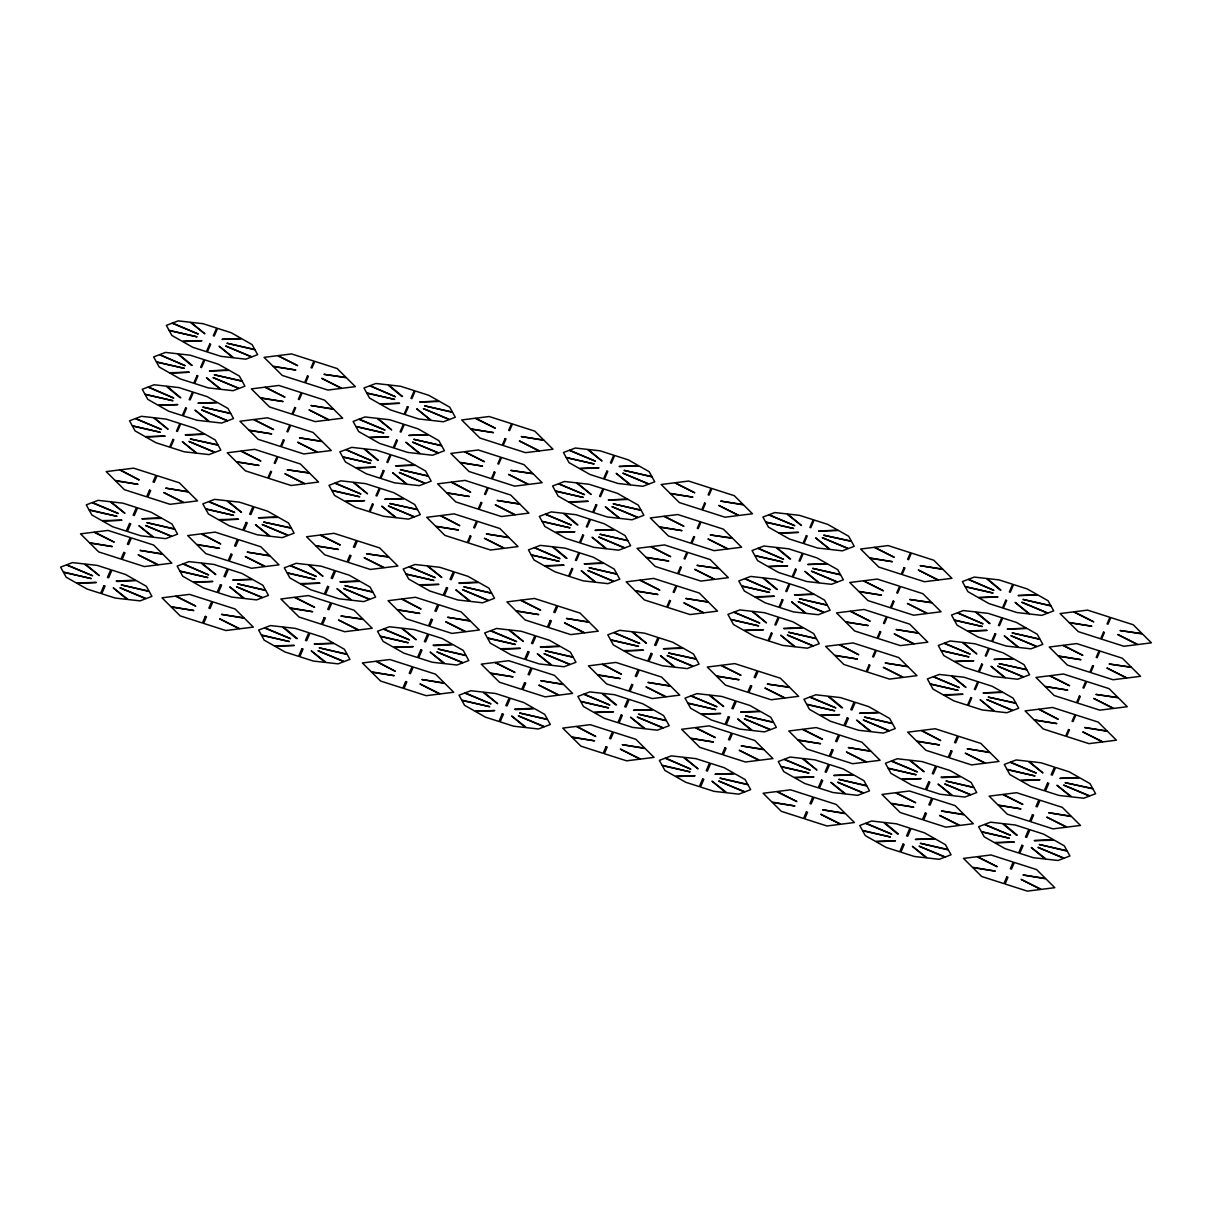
<?xml version="1.0" encoding="UTF-8"?>
<svg xmlns="http://www.w3.org/2000/svg" width="1212" height="1212" viewBox="0 0 1212 1212"><rect width="100%" height="100%" fill="white"/><g stroke="black" fill="none" stroke-linecap="round" stroke-linejoin="round"><path stroke-width="1.5" d="M129.563 523.448L126.245 531.114L112.716 526.781L102.717 521.115L121.973 520.221L101.853 520.63L91.839 514.948L89.173 510.116L117.019 516.342L88.946 509.691L86.279 504.859L91.96 502.692L118.246 513.479L92.445 502.51L98.142 500.344L110.019 501.692L124.942 513.327L111.034 501.813L122.912 503.147L136.441 507.495L133.123 515.161L134.29 515.539L137.607 507.858L151.136 512.206L161.135 517.872L141.88 518.766L161.999 518.357L172.013 524.038L174.679 528.871L146.834 522.645L174.907 529.296L177.573 534.128L171.892 536.295L145.607 525.508L171.392 536.477L165.711 538.643L153.833 537.295L138.91 525.66L152.818 537.174L140.94 535.825L127.411 531.492L130.714 523.826L129.563 523.448M103.884 585.699L100.566 593.365L87.052 589.032L77.038 583.366L96.293 582.472L76.174 582.881L66.175 577.2L63.494 572.367L91.339 578.594L63.266 571.943L60.6 567.11L66.296 564.943L92.582 575.73L66.781 564.762L72.462 562.595L84.34 563.944L99.263 575.579L85.37 564.065L97.248 565.398L110.762 569.746L107.459 577.412L108.626 577.791L111.928 570.11L125.457 574.443L135.471 580.124L116.216 581.018L117.079 581.502L136.335 580.609L146.334 586.275L149 591.123L121.17 584.896L149.243 591.532L151.909 596.38L146.213 598.546L119.927 587.759L145.728 598.728L140.031 600.879L128.154 599.546L113.246 587.896L127.139 599.425L115.261 598.077L101.732 593.744L105.05 586.063L103.884 585.699M209.752 344.026L206.449 351.692L192.784 347.314L182.694 341.587L201.95 340.693L182.012 341.208L171.907 335.482L169.21 330.603L197.056 336.83L169.044 330.27L166.347 325.392L172.089 323.21L198.268 334.027L172.468 323.059L178.209 320.877L190.193 322.24L204.904 333.845L190.996 322.331L202.98 323.68L216.63 328.058L213.327 335.739L214.236 336.027L217.554 328.361L231.204 332.739L241.309 338.451L222.054 339.345L241.976 338.845L252.081 344.572L254.778 349.45L226.932 343.223L254.959 349.783L257.641 354.661L251.899 356.843L225.72 346.011L251.52 356.995L245.778 359.176L233.795 357.813L219.099 346.193L232.992 357.722L221.008 356.358L207.358 351.98L210.661 344.314L209.752 344.026M197.056 375.553L193.753 383.234L180.088 378.856L169.998 373.129L189.254 372.235L169.316 372.751L159.211 367.024L156.53 362.13L184.36 368.357L156.348 361.812L153.651 356.919L159.393 354.737L185.194 365.721L159.772 354.601L165.514 352.419L177.497 353.768L191.405 365.297L192.208 365.388L178.3 353.859L190.284 355.222L203.934 359.6L200.631 367.281L201.54 367.569L204.858 359.888L218.508 364.267L228.613 369.993L209.358 370.887L229.28 370.372L239.385 376.099L242.082 380.992L214.236 374.766L242.264 381.31L244.945 386.204L239.203 388.385L213.024 377.553L238.825 388.522L233.083 390.703L221.099 389.355L206.404 377.735L220.296 389.264L208.312 387.901L194.662 383.522L197.965 375.856L197.056 375.553M149.485 490.193L146.637 496.814L124.397 489.678L115.534 480.876L138.016 484.315L115.064 480.406L106.201 471.604L119.594 469.923L139.228 479.982L120.291 469.832L133.668 468.165L155.924 475.286L153.06 481.906L154.227 482.285L157.075 475.665L179.331 482.8L188.193 491.602L165.696 488.163L188.648 492.072L197.511 500.874L184.133 502.556L163.787 492.572L183.421 502.647L170.044 504.313L147.803 497.178L150.652 490.572L149.485 490.193M185.633 407.899L182.33 415.58L168.68 411.201L158.575 405.475L177.831 404.581L157.893 405.096L147.803 399.369L145.107 394.491L172.952 400.717L144.925 394.158L142.228 389.279L147.97 387.098L173.77 398.066L148.349 386.946L154.106 384.765L166.089 386.128L179.982 397.642L180.785 397.733L166.892 386.219L178.876 387.567L192.526 391.946L189.208 399.627L190.117 399.915L193.435 392.249L207.085 396.612L217.19 402.339L197.935 403.232L217.857 402.732L227.962 408.444L230.659 413.337L202.813 407.111L230.841 413.656L233.537 418.549L227.795 420.731L201.616 409.898L227.401 420.867L221.66 423.049L209.676 421.7L194.98 410.08L208.873 421.609L196.889 420.246L183.239 415.867L186.557 408.202L185.633 407.899M123.821 552.445L120.958 559.065L98.717 551.93L89.855 543.127L112.337 546.567L89.385 542.658L80.537 533.856L93.915 532.174L114.246 542.143L94.612 532.083L108.004 530.417L130.245 537.537L127.381 544.158L128.548 544.536L131.411 537.916L153.651 545.052L162.514 553.854L140.031 550.415L162.984 554.323L171.831 563.125L158.454 564.807L138.123 554.823L157.757 564.883L144.364 566.565L122.124 559.429L124.972 552.823L123.821 552.445M172.937 439.441L169.635 447.122L155.984 442.744L145.879 437.017L165.135 436.123L145.198 436.638L135.108 430.911L132.411 426.018L160.257 432.245L132.229 425.7L129.532 420.806L135.274 418.625L161.454 429.457L135.668 418.488L141.41 416.307L153.394 417.655L168.089 429.275L154.197 417.746L166.18 419.11L179.831 423.488L176.513 431.154L177.437 431.457L180.739 423.776L194.39 428.154L204.495 433.881L185.239 434.775L185.921 435.153L205.161 434.26L215.266 439.986L217.963 444.865L190.299 438.971L218.145 445.198L220.842 450.091L215.1 452.258L188.921 441.441L214.706 452.409L208.964 454.591L196.98 453.227L182.285 441.622L196.177 453.137L184.194 451.788L170.544 447.41L173.861 439.729L172.937 439.441M307.469 375.993L304.621 382.598L282.245 375.432L273.336 366.569L295.819 370.024L272.973 366.206L264.065 357.358L277.518 355.677L297.697 365.66L278.063 355.601L291.531 353.919L313.893 361.085L311.045 367.706L311.954 367.993L314.817 361.373L337.178 368.554L346.087 377.417L323.968 374.326L346.45 377.765L355.358 386.628L341.905 388.31L321.725 378.326L341.36 388.385L327.891 390.067L305.53 382.901L308.378 376.281L307.469 375.993M230.977 554.157L228.114 560.777L205.873 553.642L197.011 544.839L219.508 548.278L196.556 544.37L187.693 535.568L201.071 533.886L220.705 543.946L201.768 533.795L215.16 532.129L237.4 539.249L234.552 545.87L235.719 546.248L238.567 539.628L260.807 546.763L269.67 555.566L247.187 552.127L270.14 556.035L279.002 564.837L265.61 566.519L245.278 556.535L264.913 566.595L251.52 568.276L229.28 561.141L232.143 554.535L230.977 554.157M294.774 407.52L291.925 414.14L269.549 406.974L260.641 398.112L283.123 401.551L260.277 397.748L251.369 388.885L264.822 387.204L285.002 397.203L265.367 387.143L278.836 385.446L301.197 392.627L298.349 399.248L299.258 399.536L302.121 392.915L324.483 400.096L333.391 408.944L310.908 405.505L333.755 409.308L342.663 418.17L329.209 419.852L309.03 409.853L328.664 419.928L315.196 421.609L292.834 414.428L295.683 407.823L294.774 407.52M205.298 616.408L202.449 623.029L180.209 615.893L171.346 607.076L193.829 610.53L170.877 606.621L162.014 597.819L175.407 596.137L195.738 606.106L176.104 596.046L189.481 594.38L211.736 601.5L208.873 608.121L210.04 608.5L212.888 601.879L235.143 609.015L243.991 617.817L221.508 614.378L244.46 618.287L253.323 627.089L239.946 628.77L219.599 618.787L239.234 628.846L225.856 630.528L203.616 623.392L206.464 616.772L205.298 616.408M246.112 522.463L242.794 530.129L229.265 525.796L219.266 520.115L238.522 519.221L218.402 519.63L208.388 513.964L205.722 509.116L233.568 515.342L205.495 508.707L202.828 503.859L208.509 501.707L234.795 512.494L208.994 501.51L214.691 499.359L226.568 500.707L241.491 512.343L227.583 500.814L239.461 502.162L252.99 506.495L249.672 514.176L250.839 514.539L254.156 506.874L267.685 511.206L277.684 516.888L258.429 517.782L278.548 517.372L288.562 523.039L291.228 527.887L263.61 522.069L291.456 528.296L294.122 533.144L288.441 535.295L262.156 524.508L287.941 535.492L282.26 537.643L270.382 536.295L255.459 524.66L269.367 536.189L257.489 534.84L243.96 530.508L247.263 522.827L246.112 522.463M220.432 584.699L217.115 592.38L203.601 588.047L193.587 582.366L212.842 581.472L192.723 581.881L182.724 576.215L180.043 571.367L207.888 577.594L179.815 570.958L177.149 566.11L182.845 563.959L208.631 574.927L183.33 563.762L189.011 561.611L200.889 562.959L215.812 574.594L201.919 563.065L213.797 564.413L227.311 568.746L224.008 576.427L225.174 576.791L228.477 569.125L242.006 573.458L252.02 579.124L232.765 580.018L252.869 579.624L262.883 585.29L265.549 590.138L237.703 583.896L265.792 590.547L268.458 595.395L262.762 597.546L236.476 586.76L262.277 597.728L256.58 599.895L244.703 598.546L229.795 586.911L243.688 598.44L231.81 597.092L218.281 592.759L221.599 585.078L220.432 584.699M283.35 439.865L280.502 446.486L258.126 439.32L249.217 430.457L271.715 433.896L248.854 430.093L239.946 421.246L253.399 419.549L273.594 429.548L253.959 419.488L267.413 417.807L289.789 424.973L286.926 431.593L287.835 431.881L290.698 425.26L313.06 432.442L321.983 441.289L299.485 437.85L322.347 441.653L331.255 450.516L317.786 452.197L297.607 442.213L317.241 452.273L303.788 453.955L281.411 446.789L284.275 440.168L283.35 439.865M270.655 471.407L267.807 478.028L245.43 470.862L236.522 461.999L259.02 465.438L236.158 461.636L227.25 452.773L240.703 451.091L260.898 461.09L241.264 451.015L254.717 449.334L277.094 456.515L274.23 463.12L275.139 463.423L278.002 456.803L300.364 463.969L309.287 472.832L287.153 469.756L309.651 473.195L318.559 482.058L305.091 483.739L284.911 473.74L304.545 483.8L291.092 485.497L268.716 478.316L271.579 471.695L270.655 471.407M327.588 586.411L324.286 594.092L310.757 589.759L300.743 584.078L319.998 583.184L299.879 583.593L289.88 577.927L287.214 573.079L315.044 579.306L286.971 572.67L284.305 567.822L290.001 565.671L316.287 576.457L290.486 565.474L296.183 563.322L308.045 564.671L322.968 576.306L309.075 564.777L320.953 566.125L334.482 570.458L331.164 578.139L332.33 578.503L335.633 570.837L349.162 575.17L359.176 580.836L339.921 581.73L340.784 582.23L360.04 581.336L370.039 587.002L372.72 591.85L344.875 585.623L372.948 592.259L375.614 597.107L369.918 599.258L343.632 588.471L369.433 599.44L363.736 601.606L351.874 600.258L336.951 588.623L350.844 600.152L338.966 598.804L325.437 594.471L328.755 586.79L327.588 586.411M301.924 648.662L298.606 656.343L285.078 652.011L275.079 646.329L294.334 645.435L274.215 645.844L264.201 640.178L261.534 635.33L289.38 641.557L261.307 634.921L258.641 630.073L264.322 627.922L290.607 638.694L264.807 627.725L270.503 625.574L282.381 626.907L296.273 638.436L297.304 638.557L283.396 627.028L295.274 628.377L308.802 632.709L305.485 640.39L306.651 640.754L309.969 633.088L323.498 637.421L333.497 643.087L314.241 643.981L334.36 643.587L344.375 649.253L347.041 654.101L319.195 647.859L347.268 654.51L349.935 659.358L344.253 661.51L317.968 650.723L343.753 661.691L338.072 663.858L326.195 662.51L311.272 650.874L325.18 662.403L313.302 661.055L299.773 656.722L303.076 649.041L301.924 648.662M407.399 406.626L404.081 414.292L390.431 409.914L380.326 404.187L399.581 403.293L379.659 403.808L369.554 398.081L366.857 393.203L394.703 399.43L366.675 392.87L363.979 387.992L369.721 385.81L395.521 396.778L370.115 385.658L375.856 383.477L387.84 384.84L401.733 396.354L402.535 396.445L388.643 384.931L400.627 386.28L414.277 390.658L410.959 398.339L411.883 398.627L415.186 390.961L428.836 395.339L438.941 401.051L419.685 401.945L439.623 401.445L449.713 407.156L452.409 412.05L424.564 405.823L452.591 412.383L455.288 417.261L449.546 419.443L423.367 408.611L449.167 419.594L443.41 421.761L431.427 420.412L416.731 408.792L430.624 420.322L418.64 418.958L404.99 414.58L408.308 406.914L407.399 406.626M383.28 470.498L379.962 478.179L366.312 473.801L356.222 468.074L375.462 467.181L355.54 467.696L345.435 461.969L342.738 457.091L370.584 463.317L342.557 456.757L339.875 451.879L345.617 449.697L371.402 460.666L345.996 449.546L351.738 447.364L363.721 448.728L377.614 460.242L378.417 460.333L364.524 448.819L376.508 450.167L390.158 454.545L386.855 462.226L387.764 462.514L391.082 454.833L404.732 459.212L414.822 464.938L395.567 465.832L415.504 465.317L425.609 471.044L428.306 475.937L400.46 469.711L428.472 476.255L431.169 481.149L425.427 483.33L399.248 472.498L425.048 483.467L419.307 485.648L407.323 484.3L392.612 472.68L406.52 484.209L394.536 482.846L380.886 478.467L384.189 470.801L383.28 470.498M396.521 440.092L393.218 447.758L379.568 443.395L369.463 437.668L388.719 436.774L368.781 437.274L358.676 431.563L355.995 426.669L383.825 432.896L355.813 426.351L353.116 421.458L358.858 419.276L385.037 430.108L359.237 419.14L364.979 416.958L376.962 418.307L391.673 429.927L377.765 418.398L389.749 419.761L403.399 424.139L400.096 431.805L401.005 432.108L404.323 424.427L417.973 428.806L428.078 434.532L408.823 435.426L428.745 434.911L438.85 440.638L441.547 445.516L413.701 439.289L441.729 445.849L444.425 450.728L438.668 452.909L412.489 442.092L438.289 453.061L432.548 455.242L420.564 453.879L405.868 442.274L419.761 453.788L407.777 452.44L394.127 448.061L397.43 440.38L396.521 440.092M349.859 555.338L346.996 561.959L324.755 554.823L315.893 546.021L338.39 549.46L315.438 545.552L306.575 536.749L319.953 535.068L340.284 545.052L320.65 534.992L334.042 533.31L356.283 540.446L353.434 547.051L354.601 547.43L357.449 540.81L379.689 547.945L388.552 556.747L366.524 553.778L389.022 557.217L397.884 566.019L384.492 567.701L364.161 557.732L383.795 567.792L370.402 569.458L348.162 562.338L351.025 555.717L349.859 555.338M372.402 503.98L369.099 511.646L355.449 507.267L345.344 501.556L364.6 500.662L344.662 501.162L334.573 495.435L331.876 490.557L359.722 496.784L331.694 490.224L328.997 485.345L334.739 483.164L360.918 493.996L335.133 483.012L340.875 480.831L352.859 482.194L367.554 493.814L353.662 482.285L365.645 483.649L379.295 488.027L375.978 495.693L376.902 495.981L380.204 488.315L393.855 492.693L403.96 498.42L384.704 499.314L404.641 498.799L414.731 504.525L417.428 509.404L389.764 503.51L417.61 509.737L420.306 514.615L414.565 516.797L388.385 505.98L414.171 516.948L408.429 519.13L396.445 517.766L381.75 506.161L395.642 517.675L383.659 516.327L370.008 511.949L373.326 504.268L372.402 503.98M324.18 617.59L321.331 624.21L299.091 617.075L290.229 608.272L312.711 611.712L289.759 607.803L280.896 599.001L294.289 597.319L314.62 607.303L294.986 597.228L308.363 595.562L330.618 602.697L327.755 609.303L328.922 609.681L331.77 603.061L354.025 610.197L362.873 618.999L340.86 616.014L363.342 619.468L372.205 628.27L358.828 629.952L338.481 619.983L358.116 630.043L344.738 631.71L322.498 624.589L325.346 617.968L324.18 617.59M505.101 438.592L502.253 445.198L479.891 438.032L470.968 429.169L493.466 432.623L470.604 428.806L461.696 419.958L475.165 418.261L495.344 428.26L475.71 418.201L489.163 416.519L511.54 423.685L508.676 430.305L509.601 430.593L512.449 423.973L534.825 431.154L543.733 440.017L521.236 436.562L544.097 440.365L553.005 449.228L539.552 450.909L519.357 440.926L538.992 450.985L525.538 452.667L503.162 445.501L506.025 438.88L505.101 438.592M480.997 502.465L478.134 509.085L455.773 501.919L446.864 493.057L469.347 496.496L446.501 492.693L437.593 483.846L451.046 482.149L470.68 492.208L451.591 482.088L465.06 480.391L487.421 487.572L484.573 494.193L485.482 494.481L488.33 487.86L510.707 495.041L519.615 503.889L497.132 500.45L519.978 504.253L528.886 513.115L515.433 514.797L495.253 504.813L514.888 514.873L501.42 516.554L479.058 509.388L481.906 502.768L480.997 502.465M494.238 472.059L491.39 478.679L469.014 471.498L460.105 462.651L482.588 466.09L459.742 462.287L450.834 453.424L464.287 451.743L484.467 461.727L464.832 451.667L478.301 449.985L500.662 457.151L497.814 463.772L498.723 464.075L501.586 457.454L523.948 464.62L532.856 473.483L510.737 470.392L533.219 473.847L542.128 482.694L528.674 484.391L508.495 474.392L528.129 484.452L514.661 486.148L492.299 478.967L495.147 472.347L494.238 472.059M431.336 619.302L428.487 625.922L406.247 618.787L397.385 609.984L419.867 613.423L396.915 609.515L388.052 600.713L401.445 599.031L421.079 609.091L402.142 598.94L415.519 597.274L437.774 604.409L434.911 611.015L436.078 611.393L438.941 604.773L461.181 611.908L470.044 620.711L447.546 617.272L470.498 621.18L479.361 629.982L465.984 631.664L445.652 621.695L465.272 631.755L451.894 633.422L429.654 626.301L432.502 619.68L431.336 619.302M405.672 681.553L402.808 688.174L380.568 681.038L371.705 672.236L394.203 675.675L371.251 671.766L362.388 662.964L375.765 661.282L395.4 671.342L376.462 661.191L389.855 659.525L412.095 666.645L409.247 673.266L410.398 673.645L413.262 667.024L435.502 674.16L444.365 682.962L421.882 679.523L444.834 683.432L453.697 692.234L440.304 693.915L419.973 683.932L439.608 694.006L426.215 695.673L403.975 688.537L406.838 681.932L405.672 681.553M446.47 587.608L443.168 595.274L429.639 590.941L419.625 585.275L438.88 584.381L418.761 584.775L408.762 579.109L406.096 574.276L433.926 580.503L405.853 573.852L403.187 569.019L408.883 566.852L435.169 577.639L409.368 566.671L415.065 564.504L426.927 565.852L441.85 577.488L427.957 565.959L439.835 567.307L453.364 571.64L450.046 579.321L451.212 579.7L454.515 572.019L468.044 576.351L478.058 582.033L458.803 582.927L459.666 583.411L478.922 582.517L488.921 588.184L491.602 593.032L463.757 586.805L491.83 593.441L494.496 598.289L488.8 600.44L462.514 589.668L488.315 600.637L482.618 602.788L470.756 601.455L455.833 589.805L469.726 601.334L457.848 599.985L444.334 595.653L447.637 587.971L446.47 587.608M420.806 649.859L417.489 657.525L403.96 653.192L393.961 647.526L413.216 646.632L393.097 647.026L383.083 641.36L380.416 636.512L408.262 642.754L380.189 636.103L377.523 631.255L383.204 629.104L409.489 639.891L383.689 628.922L389.385 626.755L401.263 628.104L416.186 639.739L402.278 628.21L414.156 629.558L427.685 633.891L424.367 641.572L425.533 641.951L428.851 634.27L442.38 638.603L452.379 644.284L433.123 645.178L433.987 645.663L453.243 644.769L463.257 650.435L465.923 655.283L438.077 649.056L466.15 655.692L468.817 660.54L463.135 662.691L436.85 651.904L462.636 662.888L456.954 665.04L445.077 663.691L430.154 652.056L444.062 663.585L432.184 662.237L418.655 657.904L421.958 650.223L420.806 649.859M470.12 535.946L467.271 542.567L444.895 535.386L435.987 526.538L458.484 529.977L435.623 526.175L426.715 517.312L440.183 515.63L459.802 525.69L440.729 515.554L454.182 513.873L476.558 521.039L473.695 527.659L474.619 527.947L477.467 521.342L499.844 528.508L508.752 537.37L486.254 533.916L509.116 537.734L518.024 546.582L504.556 548.278L484.376 538.279L504.01 548.339L490.557 550.021L468.18 542.855L471.044 536.234L470.12 535.946M527.962 651.571L524.644 659.237L511.116 654.904L501.117 649.238L520.372 648.344L500.253 648.738L490.239 643.072L487.572 638.224L515.418 644.466L487.345 637.815L484.679 632.967L490.36 630.816L516.645 641.602L490.86 630.634L496.541 628.467L508.419 629.816L523.342 641.451L509.449 629.922L521.312 631.27L534.84 635.603L531.538 643.284L532.689 643.663L536.007 635.982L549.536 640.315L559.535 645.996L540.279 646.89L541.143 647.375L560.398 646.481L570.413 652.147L573.079 656.995L545.233 650.768L573.306 657.404L575.973 662.252L570.291 664.403L544.006 653.616L569.807 664.6L564.11 666.751L552.233 665.403L537.31 653.768L551.218 665.297L539.34 663.949L525.811 659.616L529.129 651.935L527.962 651.571M502.283 713.823L498.98 721.488L485.451 717.156L475.437 711.474L494.693 710.58L474.574 710.99L464.575 705.323L461.908 700.475L489.739 706.702L461.666 700.066L459 695.218L464.696 693.067L490.981 703.854L465.181 692.87L470.877 690.719L482.74 692.067L497.662 703.702L483.77 692.173L495.647 693.522L509.176 697.854L505.858 705.535L507.025 705.914L510.328 698.233L523.857 702.566L533.871 708.247L514.615 709.141L515.479 709.626L534.734 708.732L544.733 714.398L547.415 719.246L519.569 713.02L547.642 719.655L550.309 724.503L544.612 726.655L518.327 715.868L544.127 726.852L538.431 729.003L526.569 727.654L511.646 716.019L525.538 727.548L513.661 726.2L500.132 721.867L503.45 714.186L502.283 713.823M606.864 471.15L603.546 478.831L589.896 474.453L579.79 468.726L599.046 467.832L579.124 468.347L569.019 462.62L566.322 457.727L594.168 463.969L566.14 457.409L563.444 452.515L569.185 450.334L595.365 461.166L569.579 450.197L575.321 448.016L587.305 449.379L602 460.984L588.108 449.47L600.091 450.819L613.742 455.197L610.424 462.878L611.348 463.166L614.651 455.485L628.301 459.863L638.406 465.59L619.15 466.484L639.088 465.969L649.178 471.695L651.874 476.589L624.028 470.362L652.056 476.907L654.753 481.8L649.011 483.982L622.832 473.15L648.632 484.118L642.89 486.3L630.891 484.952L616.196 473.331L630.088 484.861L618.105 483.497L604.455 479.119L607.773 471.453L606.864 471.15M582.745 535.037L579.427 542.718L565.777 538.34L555.687 532.613L574.927 531.72L555.005 532.235L544.9 526.508L542.203 521.615L570.049 527.841L542.022 521.296L539.34 516.403L545.082 514.221L571.261 525.054L545.461 514.085L551.202 511.903L563.186 513.252L577.079 524.781L577.882 524.872L563.989 513.343L575.973 514.706L589.623 519.084L586.32 526.75L587.229 527.053L590.547 519.372L604.197 523.751L614.287 529.477L595.031 530.371L614.969 529.856L625.074 535.583L627.771 540.476L599.925 534.234L627.937 540.794L630.634 545.688L624.892 547.854L598.713 537.037L624.513 548.006L618.771 550.187L606.788 548.824L592.077 537.219L605.985 548.733L594.001 547.385L580.351 543.006L583.654 535.325L582.745 535.037M595.986 504.631L592.683 512.297L579.033 507.919L568.928 502.192L588.184 501.298L568.246 501.813L558.141 496.087L555.46 491.208L583.29 497.435L555.278 490.875L552.581 485.997L558.323 483.815L584.502 494.632L558.702 483.664L564.444 481.482L576.427 482.846L591.138 494.466L577.23 482.937L589.214 484.3L602.879 488.663L599.561 496.344L600.47 496.632L603.788 488.966L617.438 493.345L627.543 499.071L608.288 499.965L628.21 499.45L638.315 505.177L641.012 510.055L613.166 503.828L641.193 510.388L643.89 515.267L638.148 517.448L611.954 506.631L637.754 517.6L632.013 519.781L620.029 518.418L605.333 506.798L619.226 518.327L607.242 516.963L593.592 512.6L596.895 504.919L595.986 504.631M571.867 568.504L568.564 576.185L554.914 571.806L544.809 566.08L564.065 565.186L544.143 565.701L534.037 559.974L531.341 555.096L559.187 561.323L531.159 554.763L528.462 549.884L534.204 547.703L560.005 558.671L534.598 547.551L540.34 545.37L552.324 546.733L566.216 558.247L567.019 558.338L553.126 546.824L565.11 548.172L578.76 552.551L575.442 560.232L576.367 560.52L579.669 552.854L593.319 557.217L603.424 562.944L584.169 563.838L604.106 563.338L614.196 569.049L616.893 573.943L589.047 567.716L617.075 574.276L619.771 579.154L614.029 581.336L587.85 570.504L613.636 581.487L607.894 583.654L595.91 582.305L581.215 570.685L595.107 582.214L583.123 580.851L569.473 576.473L572.791 568.807L571.867 568.504M550.218 620.483L547.37 627.104L525.129 619.968L516.267 611.166L538.749 614.605L515.797 610.712L506.934 601.894L520.327 600.213L540.658 610.197L521.024 600.137L534.401 598.455L556.656 605.591L553.793 612.212L554.96 612.575L557.823 605.955L580.063 613.09L588.926 621.907L566.428 618.453L589.38 622.362L598.243 631.164L584.866 632.846L564.534 622.877L584.154 632.937L570.776 634.618L548.536 627.483L551.384 620.862L550.218 620.483M524.554 682.735L521.69 689.355L499.45 682.22L490.587 673.417L513.085 676.857L490.133 672.948L481.27 664.146L494.647 662.464L514.979 672.448L495.344 662.388L508.737 660.707L530.977 667.842L528.129 674.463L529.296 674.826L532.144 668.206L554.384 675.342L563.247 684.159L540.764 680.705L563.716 684.613L572.579 693.415L559.187 695.097L538.855 685.128L558.49 695.188L545.097 696.855L522.857 689.734L525.72 683.113L524.554 682.735M704.581 503.116L701.718 509.737L679.356 502.571L670.433 493.708L692.931 497.147L670.069 493.345L661.161 484.482L674.63 482.8L694.809 492.799L675.175 482.74L688.628 481.043L711.005 488.224L708.141 494.844L709.065 495.132L711.914 488.512L734.29 495.693L743.198 504.54L720.701 501.101L743.562 504.904L752.47 513.767L739.017 515.448L718.822 505.449L738.456 515.524L725.003 517.206L702.627 510.025L705.49 503.419L704.581 503.116M680.462 567.004L677.599 573.624L655.237 566.458L646.329 557.596L668.812 561.035L645.966 557.232L637.058 548.369L650.511 546.688L670.69 556.687L651.056 546.612L664.524 544.93L686.886 552.111L684.038 558.717L684.947 559.02L687.795 552.399L710.171 559.565L719.08 568.428L696.961 565.353L719.443 568.792L728.351 577.654L714.898 579.336L694.718 569.337L714.353 579.397L700.884 581.093L678.523 573.912L681.371 567.292L680.462 567.004M693.703 536.598L690.855 543.218L668.479 536.037L659.57 527.175L682.053 530.629L659.207 526.826L650.299 517.963L663.752 516.282L683.932 526.266L664.297 516.206L677.766 514.524L700.127 521.69L697.279 528.311L698.188 528.599L701.051 521.993L723.412 529.159L732.321 538.022L710.202 534.931L732.684 538.386L741.608 547.233L728.139 548.915L707.959 538.931L727.594 548.991L714.126 550.672L691.764 543.506L694.612 536.886L693.703 536.598M631.71 684.447L628.861 691.067L606.606 683.932L597.743 675.129L620.241 678.568L597.289 674.66L588.426 665.858L601.803 664.176L621.438 674.251L602.515 664.1L615.893 662.419L638.133 669.554L635.285 676.175L636.452 676.538L639.3 669.918L661.54 677.053L670.403 685.871L647.92 682.417L670.872 686.325L679.735 695.127L666.342 696.809L646.011 686.84L665.646 696.9L652.268 698.567L630.013 691.446L632.876 684.825L631.71 684.447M606.03 746.698L603.182 753.319L580.942 746.183L572.079 737.381L594.562 740.82L571.61 736.911L562.747 728.109L576.139 726.427L595.774 736.487L576.836 726.352L590.214 724.67L612.469 731.806L609.606 738.411L610.772 738.79L613.636 732.169L635.876 739.305L644.739 748.107L622.241 744.668L645.193 748.577L654.056 757.379L640.678 759.06L620.347 749.092L639.966 759.151L626.589 760.818L604.349 753.697L607.197 747.077L606.03 746.698M669.585 600.485L666.736 607.091L644.36 599.925L635.452 591.062L657.949 594.516L635.088 590.698L626.18 581.851L639.648 580.154L659.828 590.153L640.194 580.093L653.647 578.412L676.023 585.578L673.16 592.198L674.084 592.486L676.932 585.866L699.309 593.047L708.217 601.894L685.719 598.455L708.581 602.258L717.489 611.121L704.02 612.802L683.841 602.818L703.475 612.878L690.022 614.56L667.645 607.394L670.509 600.773L669.585 600.485M621.165 715.004L617.862 722.67L604.333 718.337L594.319 712.671L613.575 711.777L593.456 712.171L583.457 706.505L580.79 701.672L608.621 707.899L580.548 701.248L577.882 696.415L583.578 694.249L609.863 705.036L584.063 694.067L589.759 691.9L601.622 693.249L615.529 704.778L616.544 704.884L602.652 693.37L614.529 694.703L628.058 699.051L624.741 706.717L625.907 707.096L629.21 699.415L642.739 703.748L652.753 709.429L633.497 710.323L653.616 709.914L663.615 715.58L666.297 720.428L638.451 714.201L666.524 720.837L669.191 725.685L663.494 727.851L637.209 717.065L663.009 728.033L657.313 730.185L645.451 728.851L630.528 717.201L644.42 728.73L632.543 727.382L619.014 723.049L622.332 715.368L621.165 715.004M651.071 653.419L647.753 661.101L634.24 656.752L624.225 651.086L643.481 650.193L623.362 650.602L613.348 644.92L610.681 640.087L638.527 646.314L610.454 639.663L607.788 634.83L613.469 632.664L639.754 643.451L613.969 632.482L619.65 630.316L631.528 631.664L646.45 643.299L632.558 631.785L644.42 633.134L657.949 637.467L654.647 645.132L655.798 645.511L659.116 637.83L672.645 642.178L682.644 647.844L663.403 648.738L683.507 648.329L693.522 654.01L696.188 658.843L668.569 653.041L696.415 659.267L699.082 664.1L693.4 666.267L667.115 655.48L692.916 666.448L687.219 668.615L675.342 667.267L660.419 655.631L674.327 667.145L662.449 665.797L648.92 661.464L652.238 653.798L651.071 653.419M806.328 535.689L803.011 543.37L789.36 538.992L779.255 533.265L798.511 532.371L778.589 532.871L768.484 527.159L765.787 522.266L793.633 528.493L765.605 521.948L762.909 517.054L768.65 514.873L794.83 525.705L769.044 514.736L774.786 512.555L786.77 513.903L801.465 525.523L787.573 513.994L799.556 515.358L813.207 519.736L809.889 527.402L810.813 527.705L814.116 520.024L827.766 524.402L837.871 530.129L818.615 531.023L838.552 530.508L848.642 536.234L851.339 541.113L823.675 535.219L851.521 541.446L854.218 546.324L848.476 548.506L822.297 537.689L848.097 548.657L842.355 550.839L830.356 549.475L815.661 537.87L829.569 549.384L817.57 548.036L803.92 543.658L807.237 535.977L806.328 535.689M728.321 716.716L725.018 724.382L711.489 720.049L701.475 714.383L720.731 713.489L700.627 713.898L690.613 708.217L687.946 703.384L715.792 709.611L687.719 702.96L685.038 698.127L690.734 695.961L717.019 706.747L691.219 695.779L696.915 693.612L708.793 694.961L723.7 706.596L709.808 695.082L721.685 696.415L735.214 700.763L731.896 708.429L733.063 708.808L736.381 701.127L749.895 705.46L759.909 711.141L740.653 712.035L760.772 711.626L770.787 717.292L773.453 722.14L745.607 715.913L773.68 722.549L776.347 727.397L770.665 729.563L744.365 718.777L770.165 729.745L764.484 731.896L752.607 730.563L737.684 718.913L751.576 730.442L739.699 729.094L726.185 724.761L729.488 717.08L728.321 716.716M702.657 778.968L699.339 786.633L685.81 782.301L675.811 776.634L695.067 775.741L674.948 776.134L664.933 770.468L662.267 765.636L690.113 771.862L662.04 765.211L659.373 760.378L665.055 758.212L690.855 769.181L665.555 758.03L671.236 755.864L683.113 757.212L698.036 768.847L684.144 757.318L696.006 758.667L709.535 762.999L706.232 770.68L707.384 771.059L710.702 763.378L724.231 767.711L734.23 773.392L714.974 774.286L735.093 773.877L745.107 779.543L747.774 784.391L719.928 778.165L748.001 784.8L750.667 789.648L744.986 791.8L718.701 781.028L744.501 791.997L738.805 794.148L726.927 792.815L712.005 781.164L725.912 792.693L714.035 791.345L700.506 787.012L703.824 779.331L702.657 778.968M782.21 599.576L778.892 607.242L765.242 602.864L755.152 597.152L774.392 596.259L754.47 596.758L744.365 591.032L741.668 586.153L769.514 592.38L741.486 585.82L738.805 580.942L744.547 578.76L770.332 589.729L744.925 578.609L750.667 576.427L762.651 577.791L776.559 589.32L777.346 589.411L763.454 577.882L775.438 579.245L789.088 583.623L785.785 591.289L786.694 591.577L790.012 583.911L803.662 588.29L813.752 594.016L794.496 594.91L814.434 594.395L824.539 600.122L827.235 605L799.39 598.773L827.417 605.333L830.099 610.212L824.357 612.393L798.178 601.576L823.978 612.545L818.236 614.726L806.253 613.363L791.557 601.758L805.45 613.272L793.466 611.924L779.816 607.545L783.119 599.864L782.21 599.576M795.451 569.155L792.148 576.836L778.498 572.458L768.393 566.731L787.648 565.837L767.711 566.352L757.606 560.626L754.924 555.747L782.755 561.974L754.743 555.414L752.046 550.536L757.788 548.354L783.588 559.323L758.167 548.203L763.908 546.021L775.892 547.385L789.8 558.899L790.603 558.99L776.695 547.476L788.694 548.824L802.344 553.202L799.026 560.883L799.935 561.171L803.253 553.49L816.903 557.868L827.008 563.595L807.753 564.489L827.675 563.989L837.78 569.701L840.477 574.594L812.631 568.367L840.658 574.912L843.355 579.806L837.613 581.987L811.419 571.155L837.219 582.124L831.477 584.305L819.494 582.957L804.798 571.337L818.691 582.866L806.707 581.502L793.057 577.124L796.36 569.458L795.451 569.155M771.347 633.043L768.029 640.724L754.379 636.345L744.274 630.619L763.53 629.725L743.607 630.24L733.502 624.513L730.806 619.62L758.651 625.862L730.624 619.302L727.927 614.408L733.669 612.227L759.848 623.059L734.063 612.09L739.805 609.909L751.788 611.272L766.484 622.877L752.591 611.348L764.575 612.711L778.225 617.09L774.907 624.771L775.832 625.059L779.134 617.378L792.784 621.756L802.889 627.483L783.634 628.377L784.316 628.755L803.571 627.861L813.661 633.588L816.358 638.482L788.512 632.255L816.54 638.8L819.236 643.693L813.494 645.875L787.315 635.043L813.116 646.011L807.359 648.193L795.375 646.844L780.679 635.224L794.572 646.753L782.588 645.39L768.938 641.012L772.256 633.346L771.347 633.043M750.592 685.628L747.743 692.249L725.488 685.128L716.625 676.311L739.123 679.75L716.171 675.857L707.308 667.039L720.685 665.373L741.032 675.342L721.398 665.282L734.775 663.6L757.015 670.736L754.167 677.356L755.334 677.72L758.182 671.115L780.422 678.235L789.285 687.053L767.272 684.068L789.754 687.507L798.617 696.324L785.224 697.991L764.893 688.022L784.528 698.082L771.15 699.763L748.895 692.628L751.758 686.007L750.592 685.628M724.912 747.88L722.064 754.5L699.824 747.365L690.961 738.562L713.444 742.002L690.492 738.108L681.629 729.291L695.021 727.624L715.353 737.593L695.718 727.533L709.096 725.852L731.351 732.987L728.488 739.608L729.654 739.971L732.518 733.366L754.758 740.487L763.621 749.304L741.123 745.85L764.075 749.758L772.938 758.576L759.56 760.242L739.229 750.273L758.848 760.333L745.471 762.015L723.231 754.879L726.079 748.258L724.912 747.88M904.046 567.655L901.183 574.276L878.821 567.095L869.898 558.247L892.396 561.686L869.534 557.884L860.626 549.021L874.094 547.339L894.274 557.323L874.64 547.263L888.093 545.582L910.47 552.763L907.606 559.368L908.53 559.671L911.379 553.051L933.755 560.217L942.663 569.079L920.166 565.64L943.027 569.443L951.935 578.306L938.482 579.987L918.287 569.988L937.921 580.048L924.468 581.745L902.092 574.564L904.955 567.943L904.046 567.655M879.927 631.543L877.064 638.163L854.702 630.982L845.794 622.135L868.277 625.574L845.431 621.771L836.522 612.908L849.976 611.227L870.155 621.211L850.521 611.151L863.989 609.469L886.351 616.635L883.503 623.256L884.412 623.559L887.26 616.938L909.636 624.104L918.544 632.967L896.062 629.513L918.908 633.331L927.816 642.178L914.363 643.875L894.183 633.876L913.818 643.936L900.349 645.617L877.988 638.451L880.836 631.831L879.927 631.543M893.168 601.122L890.32 607.742L867.943 600.576L859.035 591.714L881.518 595.153L858.672 591.35L849.763 582.502L863.217 580.806L883.396 590.805L863.762 580.745L877.23 579.063L899.592 586.229L896.744 592.85L897.653 593.138L900.516 586.517L922.877 593.698L931.786 602.546L909.667 599.47L932.149 602.909L941.073 611.772L927.604 613.454L907.424 603.47L927.059 613.53L913.59 615.211L891.229 608.045L894.077 601.425L893.168 601.122M832.083 749.592L829.22 756.212L806.98 749.077L798.117 740.274L820.6 743.713L797.647 739.82L788.8 731.003L802.177 729.336L822.509 739.305L802.874 729.245L816.267 727.564L838.507 734.699L835.644 741.32L836.81 741.683L839.674 735.078L861.914 742.198L870.777 751.016L848.279 747.562L871.231 751.47L880.094 760.288L866.716 761.954L846.385 751.985L866.019 762.045L852.627 763.727L830.387 756.591L833.235 749.97L832.083 749.592M869.049 665.009L866.201 671.63L843.825 664.464L834.916 655.601L857.414 659.04L834.553 655.237L825.645 646.375L839.113 644.693L858.732 654.753L839.658 644.632L853.112 642.936L875.488 650.117L872.625 656.737L873.549 657.025L876.397 650.405L898.774 657.586L907.682 666.433L885.184 662.994L908.046 666.797L916.954 675.66L903.485 677.341L883.306 667.342L902.94 677.417L889.487 679.099L867.11 671.918L869.974 665.312L869.049 665.009M806.404 811.843L803.556 818.464L781.301 811.328L772.438 802.526L794.936 805.965L771.983 802.071L763.121 793.254L776.498 791.587L796.845 801.556L777.21 791.497L790.588 789.815L812.828 796.951L809.98 803.571L811.146 803.935L813.994 797.314L836.235 804.45L845.097 813.267L822.615 809.813L845.567 813.722L854.43 822.524L841.037 824.205L820.706 814.237L840.34 824.296L826.963 825.978L804.707 818.842L807.571 812.222L806.404 811.843M847.203 717.898L843.9 725.579L830.371 721.231L820.357 715.565L839.613 714.671L819.509 715.08L809.495 709.399L806.828 704.566L834.674 710.793L806.601 704.142L803.92 699.309L809.616 697.142L835.901 707.929L810.101 696.961L815.797 694.794L827.675 696.142L841.567 707.672L842.582 707.778L828.69 696.264L840.567 697.612L854.096 701.945L850.779 709.611L851.945 709.99L855.263 702.309L868.777 706.657L878.791 712.323L859.535 713.217L879.654 712.808L889.669 718.489L892.335 723.322L864.489 717.095L892.562 723.746L895.229 728.579L889.547 730.745L863.247 719.958L889.047 730.927L883.366 733.093L871.489 731.745L856.566 720.11L870.458 731.624L858.581 730.275L845.067 725.943L848.37 718.277L847.203 717.898M821.539 780.149L818.221 787.83L804.692 783.482L794.693 777.816L813.949 776.922L793.83 777.331L783.816 771.65L781.149 766.817L808.995 773.044L780.922 766.393L778.255 761.56L783.937 759.394L810.222 770.181L784.437 759.212L790.118 757.045L801.996 758.394L816.918 770.029L803.026 758.515L814.888 759.848L828.417 764.196L825.114 771.862L826.266 772.241L829.584 764.56L843.113 768.908L853.112 774.574L833.856 775.468L853.975 775.059L863.989 780.74L866.656 785.573L838.81 779.346L866.883 785.997L869.549 790.83L863.868 792.996L837.583 782.21L863.383 793.178L857.687 795.345L845.809 793.996L830.887 782.361L844.794 793.875L832.917 792.527L819.388 788.194L822.706 780.528L821.539 780.149M1005.793 600.228L1002.476 607.894L988.825 603.515L978.72 597.789L997.976 596.895L978.054 597.41L967.949 591.683L965.252 586.805L993.098 593.032L965.07 586.472L962.373 581.593L968.115 579.412L993.916 590.38L968.509 579.26L974.251 577.079L986.235 578.442L1000.127 589.971L1000.93 590.062L987.038 578.533L999.021 579.897L1012.671 584.26L1009.354 591.941L1010.278 592.229L1013.58 584.563L1027.231 588.941L1037.336 594.668L1018.08 595.562L1038.017 595.047L1048.107 600.773L1050.804 605.652L1022.958 599.425L1050.986 605.985L1053.682 610.863L1047.941 613.045L1021.761 602.228L1047.562 613.196L1041.82 615.378L1029.821 614.014L1015.126 602.394L1029.033 613.923L1017.035 612.56L1003.384 608.197L1006.702 600.516L1005.793 600.228M928.695 781.861L925.377 789.542L911.863 785.194L901.849 779.528L921.105 778.634L900.986 779.043L890.971 773.362L888.305 768.529L916.151 774.756L888.078 768.105L885.411 763.272L891.108 761.106L917.393 771.892L891.593 760.924L897.274 758.757L909.151 760.106L924.074 771.741L910.182 760.227L922.059 761.575L935.573 765.908L932.27 773.574L933.437 773.953L936.74 766.272L950.269 770.62L960.283 776.286L941.027 777.18L941.891 777.665L961.131 776.771L971.145 782.452L973.812 787.285L945.966 781.058L974.039 787.709L976.721 792.542L971.024 794.708L944.739 783.922L970.539 794.89L964.843 797.057L952.965 795.708L938.058 784.073L951.95 795.587L940.073 794.239L926.544 789.906L929.862 782.24L928.695 781.861M903.016 844.113L899.713 851.778L886.184 847.446L876.17 841.779L895.426 840.886L875.322 841.295L865.307 835.613L862.641 830.781L890.487 837.007L862.414 830.356L859.732 825.523L865.429 823.357L891.714 834.144L865.913 823.175L871.61 821.009L883.487 822.357L897.38 833.886L898.395 833.992L884.502 822.478L896.38 823.812L909.909 828.16L906.591 835.826L907.758 836.204L911.076 828.523L924.589 832.871L934.603 838.537L915.348 839.431L935.467 839.022L945.466 844.703L948.148 849.536L920.302 843.31L948.375 849.96L951.041 854.793L945.345 856.96L919.06 846.173L944.86 857.142L939.179 859.308L927.301 857.96L912.378 846.309L926.271 857.838L914.393 856.49L900.88 852.157L904.182 844.491L903.016 844.113M981.675 664.115L978.357 671.781L964.707 667.403L954.617 661.676L973.872 660.782L953.935 661.298L943.83 655.571L941.133 650.692L968.979 656.919L940.951 650.359L938.27 645.481L944.012 643.299L970.191 654.116L944.39 643.148L950.132 640.966L962.116 642.33L976.811 653.935L962.919 642.421L974.902 643.769L988.553 648.147L985.25 655.828L986.159 656.116L989.477 648.45L1003.127 652.829L1013.217 658.54L993.976 659.434L1013.899 658.934L1024.004 664.646L1026.7 669.539L999.036 663.631L1026.882 669.872L1029.564 674.751L1023.822 676.932L997.643 666.1L1023.443 677.084L1017.701 679.25L1005.718 677.902L991.022 666.282L1004.915 677.811L992.931 676.447L979.281 672.069L982.584 664.403L981.675 664.115M994.916 633.694L991.613 641.375L977.963 636.997L967.858 631.27L987.113 630.376L967.176 630.891L957.071 625.165L954.389 620.271L982.22 626.498L954.208 619.953L951.511 615.06L957.253 612.878L983.053 623.847L957.631 612.742L963.373 610.56L975.357 611.908L989.265 623.438L990.068 623.529L976.16 611.999L988.159 613.363L1001.809 617.741L998.491 625.407L999.4 625.71L1002.718 618.029L1016.368 622.407L1026.473 628.134L1007.217 629.028L1027.14 628.513L1037.245 634.24L1039.941 639.133L1012.096 632.891L1040.123 639.451L1042.82 644.345L1037.078 646.526L1010.884 635.694L1036.684 646.663L1030.942 648.844L1018.959 647.481L1004.263 635.876L1018.156 647.39L1006.172 646.041L992.522 641.663L995.825 633.982L994.916 633.694M970.812 697.582L967.494 705.248L953.844 700.884L943.739 695.158L962.995 694.264L943.072 694.764L932.967 689.052L930.271 684.159L958.116 690.385L930.089 683.841L927.392 678.947L933.134 676.766L959.313 687.598L933.528 676.629L939.27 674.448L951.253 675.796L965.949 687.416L952.056 675.887L964.04 677.25L977.69 681.629L974.372 689.295L975.296 689.598L978.599 681.917L992.249 686.295L1002.354 692.022L983.099 692.916L1003.036 692.4L1013.126 698.127L1015.823 703.005L988.159 697.112L1016.004 703.339L1018.701 708.217L1012.959 710.399L986.78 699.582L1012.581 710.55L1006.839 712.732L994.84 711.368L980.144 699.763L994.037 711.277L982.053 709.929L968.403 705.551L971.721 697.87L970.812 697.582M950.966 750.789L948.102 757.394L925.862 750.273L916.999 741.456L939.482 744.91L916.53 741.002L907.682 732.184L921.059 730.518L940.694 740.577L921.756 730.427L935.149 728.745L957.389 735.881L954.526 742.501L955.692 742.88L958.556 736.26L980.796 743.395L989.659 752.197L967.161 748.758L990.113 752.652L998.976 761.469L985.598 763.136L965.267 753.167L984.901 763.227L971.509 764.908L949.269 757.773L952.117 751.152L950.966 750.789M925.286 813.04L922.438 819.645L900.183 812.525L891.32 803.707L913.818 807.162L890.865 803.253L882.003 794.436L895.38 792.769L915.727 802.738L896.092 792.678L909.47 790.997L931.71 798.132L928.862 804.753L930.028 805.132L932.876 798.511L955.117 805.632L963.979 814.449L941.497 811.01L964.449 814.903L973.312 823.721L959.919 825.387L939.588 815.418L959.222 825.478L945.845 827.16L923.589 820.024L926.453 813.403L925.286 813.04M1103.511 632.194L1100.648 638.815L1078.286 631.634L1069.363 622.771L1091.861 626.225L1068.999 622.423L1060.091 613.56L1073.559 611.878L1093.739 621.862L1074.105 611.802L1087.558 610.121L1109.934 617.287L1107.071 623.907L1107.995 624.195L1110.843 617.59L1133.22 624.756L1142.128 633.618L1119.994 630.528L1142.492 633.982L1151.4 642.83L1137.947 644.526L1117.752 634.527L1137.386 644.587L1123.933 646.269L1101.556 639.103L1104.42 632.482L1103.511 632.194M1079.392 696.082L1076.529 702.687L1054.167 695.521L1045.259 686.659L1067.742 690.113L1044.896 686.295L1035.987 677.447L1049.44 675.751L1069.62 685.75L1049.986 675.69L1063.454 674.008L1085.816 681.174L1082.967 687.795L1083.876 688.083L1086.725 681.462L1109.101 688.643L1118.009 697.506L1095.89 694.415L1118.373 697.854L1127.281 706.717L1113.828 708.399L1093.648 698.415L1113.283 708.475L1099.814 710.156L1077.453 702.99L1080.301 696.37L1079.392 696.082M1092.633 665.661L1089.785 672.281L1067.408 665.115L1058.5 656.253L1080.983 659.692L1058.137 655.889L1049.228 647.026L1062.682 645.345L1082.861 655.344L1063.242 645.284L1076.695 643.587L1099.057 650.768L1096.209 657.374L1097.118 657.677L1099.981 651.056L1122.342 658.222L1131.251 667.085L1109.131 664.009L1131.614 667.448L1140.537 676.311L1127.069 677.993L1106.889 667.994L1126.524 678.053L1113.071 679.75L1090.694 672.569L1093.542 665.949L1092.633 665.661M1068.529 729.548L1065.666 736.169L1043.305 728.988L1034.381 720.14L1056.879 723.579L1034.018 719.776L1025.11 710.914L1038.578 709.232L1058.212 719.292L1039.123 709.156L1052.577 707.475L1074.953 714.656L1072.09 721.261L1073.014 721.564L1075.862 714.944L1098.239 722.11L1107.147 730.972L1084.649 727.533L1107.51 731.336L1116.419 740.184L1102.965 741.88L1082.771 731.881L1102.405 741.941L1088.952 743.638L1066.575 736.457L1069.438 729.836L1068.529 729.548M1032.442 814.752L1029.594 821.357L1007.339 814.237L998.491 805.419L1020.974 808.874L998.021 804.965L989.159 796.148L1002.551 794.481L1022.883 804.45L1003.248 794.39L1016.626 792.709L1038.866 799.844L1036.018 806.465L1037.184 806.844L1040.032 800.223L1062.288 807.359L1071.135 816.161L1048.653 812.722L1071.605 816.615L1080.468 825.433L1067.075 827.099L1046.744 817.13L1066.378 827.19L1053.001 828.872L1030.761 821.736L1033.609 815.115L1032.442 814.752M1006.778 877.003L1003.915 883.609L981.675 876.488L972.812 867.671L995.294 871.11L972.342 867.216L963.495 858.399L976.872 856.732L997.203 866.701L977.569 856.642L990.962 854.96L1013.202 862.096L1010.338 868.716L1011.505 869.08L1014.368 862.474L1036.608 869.595L1045.471 878.412L1022.973 874.973L1045.926 878.867L1054.788 887.684L1041.411 889.35L1021.08 879.382L1040.714 889.441L1027.322 891.123L1005.081 883.987L1007.929 877.367L1006.778 877.003M1047.577 783.043L1044.259 790.724L1030.745 786.391L1020.731 780.71L1039.987 779.816L1019.868 780.225L1009.869 774.559L1007.187 769.711L1035.033 775.938L1006.96 769.302L1004.293 764.454L1009.99 762.287L1036.275 773.074L1010.475 762.106L1016.156 759.954L1028.034 761.287L1042.956 772.938L1029.064 761.409L1040.941 762.757L1054.455 767.09L1051.152 774.771L1052.319 775.135L1055.622 767.469L1069.151 771.802L1079.165 777.468L1059.909 778.362L1080.013 777.952L1090.027 783.634L1092.694 788.467L1065.09 782.664L1092.921 788.891L1095.603 793.724L1089.906 795.89L1063.621 785.103L1089.421 796.072L1083.725 798.238L1071.847 796.89L1056.94 785.255L1070.832 796.769L1058.955 795.436L1045.426 791.088L1048.744 783.422L1047.577 783.043M1021.898 845.294L1018.595 852.975L1005.066 848.627L995.052 842.961L1014.308 842.067L994.204 842.476L984.189 836.795L981.523 831.962L1009.369 838.189L981.296 831.538L978.614 826.705L984.311 824.539L1010.596 835.326L984.795 824.357L990.492 822.191L1002.369 823.539L1016.262 835.068L1017.277 835.189L1003.384 823.66L1015.262 825.008L1028.791 829.341L1025.473 837.007L1026.64 837.386L1029.958 829.72L1043.471 834.053L1053.486 839.719L1034.23 840.613L1054.349 840.204L1064.363 845.885L1067.03 850.718L1039.184 844.491L1067.257 851.142L1069.923 855.975L1064.242 858.141L1037.942 847.355L1063.742 858.323L1058.061 860.49L1046.183 859.141L1031.261 847.506L1045.153 859.02L1033.275 857.687L1019.762 853.339L1023.064 845.673L1021.898 845.294"/></g></svg>
